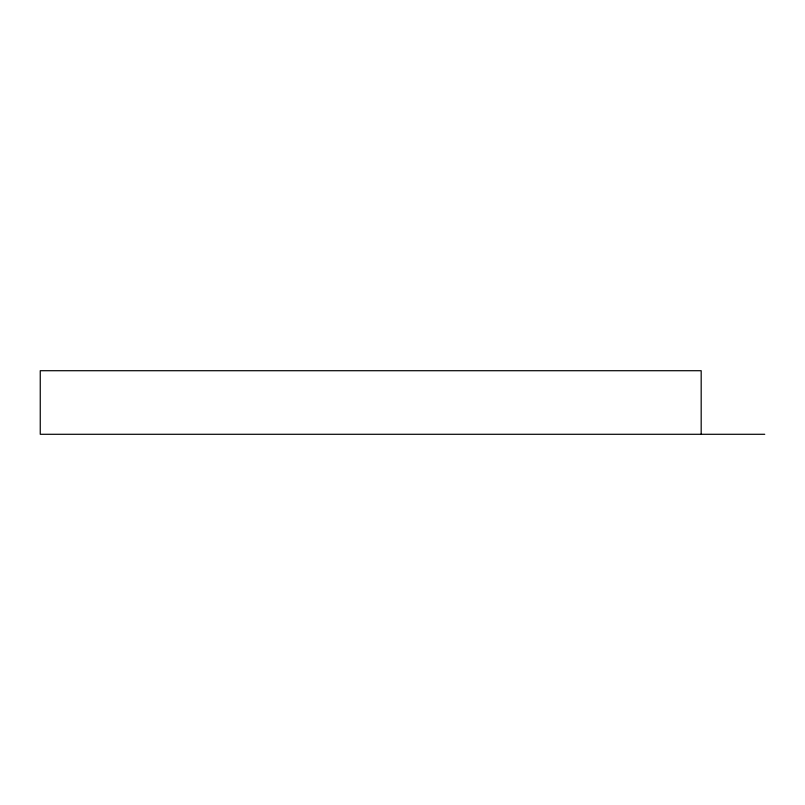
<?xml version="1.0" encoding="UTF-8"?>
<svg xmlns="http://www.w3.org/2000/svg" width="805" height="805" viewBox="0 0 805 805"><rect width="100%" height="100%" fill="white"/><g stroke="black" fill="none" stroke-linecap="round" stroke-linejoin="round"><path stroke-width="1.21" d="M764.75 434.287L40.25 434.287L40.25 370.713L701.185 370.713L701.185 434.287"/></g></svg>
